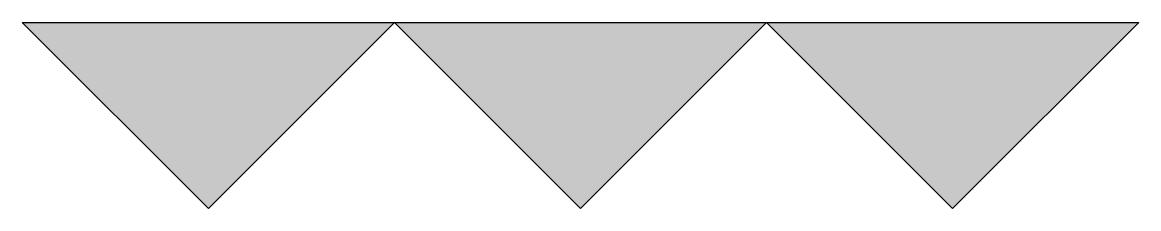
# Model space of a CAD drawing. Extents: x -1.5 to 1.5, y -0.5 to 0.
import ezdxf

# ---------------------------------------------------------------- set-up
doc = ezdxf.new("R2010")
doc.units = 0

msp = doc.modelspace()

# ---------------------------------------------------------------- hatches: boundary and pattern name
for points in [[(-1.5, 0), (-1, -0.5), (-0.5, 0)], [(-0.5, 0), (0, -0.5), (0.5, 0)], [(0.5, 0), (1, -0.5), (1.5, 0)]]:
    msp.add_hatch(color=256).paths.add_polyline_path(points)

# ---------------------------------------------------------------- linework, layer by layer
for p, q in [((-1, -0.5), (-1.5, 0)), ((-1.5, 0), (-0.5, 0)), ((-0.5, 0), (-1, -0.5)), ((0, -0.5), (-0.5, 0)), ((-0.5, 0), (0.5, 0)), ((0.5, 0), (0, -0.5)), ((1, -0.5), (0.5, 0)), ((0.5, 0), (1.5, 0)), ((1.5, 0), (1, -0.5))]:
    msp.add_line(p, q)

doc.saveas('drawing.dxf')
